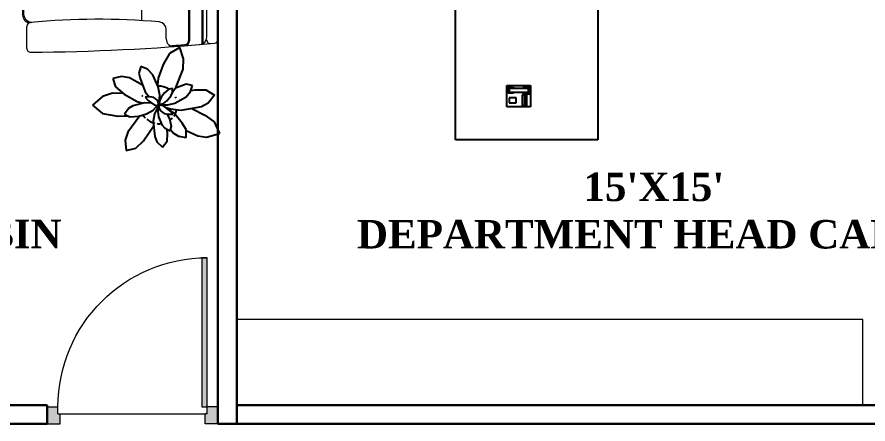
# Model space of a CAD drawing. Header units: inches. Extents: x 327481 to 195042051, y -335014 to 44773228.
# Drawn here: x 372130.3 to 372309.8, y -311127.5 to -311041.7 of the extents above; entities that cross this region are included whole.
import ezdxf

# ---------------------------------------------------------------- set-up
doc = ezdxf.new("R2010")
doc.units = ezdxf.units.IN
doc.header["$MEASUREMENT"] = 0
doc.layers.add('CAY', color=94, linetype='Continuous')
for name, color, linetype, lineweight in [('DOOR', 47, 'Continuous', 9), ('furniture', 251, 'Continuous', 13), ('TEXT', 7, 'Continuous', 0), ('WALL', 12, 'Continuous', 30)]:
    doc.layers.add(name, color=color, linetype=linetype, lineweight=lineweight)
doc.styles.get("Standard").update_dxf_attribs({"font": 'times.ttf', "height": 12})

# ---------------------------------------------------------------- blocks, each defined once
blk = doc.blocks.new('RTU')
at = {"layer": 'DOOR'}
for points in [[(2799510.7, -182811.3), (2799510.7, -182874.3), (2799550.7, -182874.3), (2799550.7, -182886.3), (2799610.7, -182886.3), (2799610.7, -182811.3)], [(2798637.3, -183716.3, 0.009156), (2798636.7, -183748.3), (2799510.7, -183748.3), (2799510.7, -183716.3)], [(2799610.7, -183811.3), (2799610.7, -183736.3), (2799550.7, -183736.3), (2799550.7, -183748.3), (2799510.7, -183748.3), (2799510.7, -183811.3)]]:
    blk.add_hatch(color=256, dxfattribs=at).paths.add_polyline_path(points)
at = {"layer": 'DOOR', "ltscale": 300}
for p, q in [((2799510.7, -182811.3), (2799510.7, -182874.3)), ((2799610.7, -182811.3), (2799510.7, -182811.3)), ((2799610.7, -182811.3), (2799610.7, -182886.3)), ((2799550.7, -182874.3), (2799510.7, -182874.3)), ((2799550.7, -182874.3), (2799550.7, -182886.3)), ((2799610.7, -182886.3), (2799550.7, -182886.3)), ((2799550.7, -182886.3), (2799550.7, -183736.3)), ((2798636.7, -183748.3), (2798636.7, -183716.3)), ((2798636.7, -183716.3), (2799510.7, -183716.3)), ((2799510.7, -183748.3), (2798636.7, -183748.3)), ((2799510.7, -183716.3), (2799510.7, -183748.3)), ((2799510.7, -183811.3), (2799510.7, -183748.3)), ((2799550.7, -183748.3), (2799510.7, -183748.3)), ((2799610.7, -183736.3), (2799550.7, -183736.3)), ((2799550.7, -183748.3), (2799550.7, -183736.3)), ((2799610.7, -183811.3), (2799610.7, -183736.3)), ((2799610.7, -183811.3), (2799510.7, -183811.3))]:
    blk.add_line(p, q, dxfattribs=at)
blk.add_arc((2799510.7, -183748.3), 874, 90, 180, dxfattribs=at)
blk = doc.blocks.new('A$C03532BEE')
for p, q in [((0, 0), (0, 1000)), ((0, 1000), (2400, 1000)), ((2400, 1000), (2400, 0)), ((2400, 0), (0, 0))]:
    blk.add_line(p, q)
blk = doc.blocks.new('hfj')
at = {"color": 0, "ltscale": 60}
for p, q in [((377614.64, -325417.24), (377670.63, -325417.24)), ((377642.52, -325420.34), (377642.52, -325417.24)), ((377642.76, -325420.34), (377642.76, -325417.24)), ((377671.65, -325420.58), (377613.7, -325420.58)), ((377671.45, -325420.34), (377613.82, -325420.34)), ((377670.11, -325419.61), (377614.57, -325419.61)), ((377642.52, -325423.23), (377642.52, -325420.58)), ((377642.76, -325423.23), (377642.76, -325420.58)), ((377614.36, -325423.23), (377670.91, -325423.23)), ((377614.36, -325423.47), (377670.91, -325423.47)), ((377642.52, -325433.39), (377642.52, -325423.47)), ((377642.76, -325433.39), (377642.76, -325423.47)), ((377614.75, -325428.15), (377616.76, -325428.15)), ((377670.52, -325428.15), (377668.51, -325428.15)), ((377618.64, -325433.39), (377666.64, -325433.39)), ((377642.4, -325456.84), (377642.4, -325433.39)), ((377642.64, -325456.84), (377642.64, -325433.39)), ((377642.87, -325456.84), (377642.87, -325433.39)), ((377612.75, -325457.55), (377617.42, -325457.55)), ((377619.81, -325458.19), (377641.04, -325458.19)), ((377665.47, -325458.19), (377644.23, -325458.19)), ((377672.52, -325457.55), (377667.85, -325457.55)), ((377619.81, -325458.43), (377665.47, -325458.43))]:
    blk.add_line(p, q, dxfattribs=at)
for centre, radius, start, end in [((378085.1, -325460.39), 473.16, 174.8556, 179.5579), ((377614.57, -325418.81), 0.796, 174.9493, 270), ((377614.64, -325418.04), 0.796, 90, 174.8556), ((377670.63, -325418.04), 0.796, 5.1444, 90), ((377670.7, -325418.81), 0.796, 270, 5.0507), ((377200.17, -325460.39), 473.16, 0.4421, 5.1444), ((377615.16, -325421.2), 1.59, 90, 175.232), ((377670.11, -325421.2), 1.59, 4.768, 90), ((377614.36, -325424.27), 1.03, 90, 175.6114), ((377614.36, -325424.27), 0.796, 90, 175.6114), ((377670.91, -325424.27), 1.03, 4.3886, 90), ((377670.91, -325424.27), 0.796, 4.3886, 90), ((378085.1, -325460.39), 472.92, 175.6114, 175.9872), ((377200.17, -325460.39), 472.92, 4.0128, 4.3886), ((377614.75, -325426.56), 1.59, 175.8854, 270), ((377670.52, -325426.56), 1.59, 270, 4.1146), ((377616.76, -325429.74), 1.59, 5.069, 90), ((377668.51, -325429.74), 1.59, 90, 174.931), ((377473.5, -325442.45), 145.41, 354.3567, 5.069), ((377811.77, -325442.45), 145.41, 174.931, 185.6433), ((377620.15, -325456.31), 1.91, 184.8163, 259.7159), ((377665.12, -325456.31), 1.91, 280.2841, 355.1837), ((377612.75, -325456.75), 0.796, 179.5579, 270), ((377617.42, -325456.75), 0.796, 270, 0), ((377619.81, -325456.84), 1.59, 180, 270), ((377641.04, -325456.84), 1.59, 270, 0), ((377641.04, -325456.84), 1.35, 270, 0), ((377644.23, -325456.84), 1.59, 180, 270), ((377644.23, -325456.84), 1.35, 180, 270), ((377665.47, -325456.84), 1.59, 270, 0), ((377667.85, -325456.75), 0.796, 180, 270), ((377672.52, -325456.75), 0.796, 270, 0.4421)]:
    blk.add_arc(centre, radius, start, end, dxfattribs=at)
blk = doc.blocks.new('Archi.Space.tree4542')
at = {"layer": 'CAY'}
for p, q in [((179.939, 63.706), (179.506, 63.455)), ((180.1, 63.243), (179.939, 63.706)), ((179.506, 63.455), (179.245, 62.994)), ((180.08, 62.798), (180.1, 63.243)), ((178.297, 62.914), (178.215, 62.638)), ((178.578, 62.806), (178.297, 62.914)), ((179.245, 62.994), (179.028, 62.427)), ((178.215, 62.638), (178.271, 62.407)), ((178.802, 62.571), (178.578, 62.806)), ((179.032, 62.056), (178.802, 62.571)), ((179.792, 62.059), (180.08, 62.798)), ((177.496, 62.502), (177.126, 62.415)), ((177.126, 62.415), (177.242, 62.056)), ((177.825, 62.44), (177.496, 62.502)), ((178.378, 62.126), (177.825, 62.44)), ((178.271, 62.407), (178.482, 61.852)), ((179.028, 62.427), (179, 62.127)), ((180.212, 62.171), (179.759, 62.012)), ((180.466, 62.118), (180.212, 62.171)), ((177.242, 62.056), (177.609, 61.753)), ((178.482, 61.852), (178.658, 61.638)), ((179.094, 61.714), (179.032, 62.056)), ((179.301, 61.81), (179.167, 61.649)), ((179.477, 61.962), (179.301, 61.81)), ((179.631, 61.993), (179.477, 61.962)), ((179.578, 61.702), (179.631, 61.83)), ((179.631, 61.831), (179.792, 62.059)), ((179.631, 61.83), (179.631, 61.993)), ((180.208, 61.646), (180.391, 61.861)), ((180.391, 61.861), (180.466, 62.118)), ((180.404, 61.903), (180.567, 61.935)), ((180.567, 61.935), (181.035, 61.935)), ((181.035, 61.935), (181.388, 61.714)), ((176.691, 61.651), (176.276, 61.295)), ((177.115, 61.789), (176.691, 61.651)), ((177.571, 61.784), (177.115, 61.789)), ((177.609, 61.753), (178.152, 61.441)), ((178.674, 61.639), (178.479, 61.628)), ((178.479, 61.628), (178.609, 61.488)), ((178.609, 61.488), (178.858, 61.301)), ((178.85, 61.609), (178.674, 61.639)), ((178.995, 61.508), (178.85, 61.609)), ((179.036, 61.426), (178.995, 61.508)), ((179.065, 61.426), (179.094, 61.714)), ((179.103, 61.503), (179.074, 61.359)), ((179.167, 61.649), (179.103, 61.503)), ((179.247, 61.369), (179.39, 61.471)), ((179.39, 61.471), (179.578, 61.702)), ((179.735, 61.38), (180.208, 61.646)), ((181.388, 61.714), (181.133, 61.379)), ((176.276, 61.295), (176.694, 60.946)), ((177.795, 61.162), (177.615, 60.918)), ((177.96, 61.269), (177.795, 61.162)), ((178.451, 61.388), (177.96, 61.269)), ((178.152, 61.441), (178.389, 61.373)), ((178.738, 61.378), (178.451, 61.388)), ((178.763, 61.372), (178.738, 61.378)), ((178.815, 61.081), (178.978, 61.244)), ((178.858, 61.301), (178.969, 61.282)), ((178.998, 61.177), (178.882, 60.927)), ((179.007, 61.225), (178.965, 61.231)), ((178.969, 61.282), (179.026, 61.302)), ((178.978, 61.244), (178.978, 61.282)), ((179.065, 61.206), (178.998, 61.177)), ((179.015, 61.184), (179.007, 61.225)), ((179.026, 61.302), (179.036, 61.311)), ((179.026, 61.023), (179.044, 61.197)), ((179.046, 61.34), (179.036, 61.426)), ((179.036, 61.311), (179.046, 61.34)), ((179.038, 61.405), (179.065, 61.426)), ((179.074, 61.282), (179.055, 61.234)), ((179.055, 61.234), (179.074, 61.148)), ((179.074, 61.359), (179.084, 61.34)), ((179.142, 61.292), (179.074, 61.282)), ((179.074, 61.148), (179.125, 61.057)), ((179.084, 61.34), (179.113, 61.33)), ((179.113, 61.33), (179.247, 61.369)), ((179.128, 61.335), (179.161, 61.302)), ((179.29, 61.243), (179.142, 61.292)), ((179.161, 61.302), (179.43, 61.302)), ((179.525, 61.055), (179.29, 61.243)), ((179.545, 61.119), (179.364, 61.183)), ((179.42, 61.148), (179.398, 61.156)), ((179.7, 60.952), (179.42, 61.148)), ((179.43, 61.302), (179.735, 61.38)), ((179.976, 61.074), (179.545, 61.119)), ((180.846, 61.219), (179.976, 61.074)), ((180.441, 61.152), (180.985, 60.878)), ((181.133, 61.379), (180.846, 61.219)), ((176.694, 60.946), (177.332, 60.834)), ((177.332, 60.834), (177.769, 60.841)), ((177.615, 60.918), (177.847, 60.802)), ((178.26, 60.845), (177.758, 60.155)), ((177.847, 60.802), (178.22, 60.834)), ((178.22, 60.834), (178.536, 60.926)), ((178.536, 60.926), (178.815, 61.081)), ((178.882, 60.927), (178.818, 60.623)), ((179.056, 60.803), (179.026, 61.023)), ((179.214, 60.432), (179.056, 60.803)), ((179.125, 61.057), (179.275, 60.948)), ((179.275, 60.948), (179.449, 60.908)), ((179.411, 60.917), (179.523, 60.68)), ((179.449, 60.908), (179.65, 60.908)), ((179.65, 60.908), (179.525, 61.055)), ((180.041, 60.543), (179.7, 60.952)), ((180.985, 60.878), (181.385, 60.595)), ((178.408, 59.8), (178.839, 60.411)), ((178.818, 60.623), (178.883, 59.97)), ((179.319, 60.311), (179.214, 60.432)), ((179.523, 60.68), (179.581, 60.408)), ((179.581, 60.408), (179.526, 60.207)), ((180.207, 60.271), (180.041, 60.543)), ((181.385, 60.595), (181.606, 60.108)), ((177.758, 60.155), (177.645, 59.816)), ((179.526, 60.207), (179.319, 60.311)), ((179.401, 59.785), (179.423, 60.092)), ((179.423, 60.092), (179.412, 60.264)), ((179.545, 60.276), (179.675, 60.121)), ((179.675, 60.121), (179.886, 59.986)), ((180.207, 59.938), (180.207, 60.271)), ((180.207, 60.23), (180.702, 60.004)), ((181.061, 59.954), (181.606, 60.108)), ((177.645, 59.816), (177.692, 59.391)), ((178.095, 59.487), (178.408, 59.8)), ((178.883, 59.97), (178.968, 59.755)), ((178.968, 59.755), (179.209, 59.526)), ((179.209, 59.526), (179.401, 59.785)), ((179.886, 59.986), (180.207, 59.938)), ((180.702, 60.004), (181.061, 59.954)), ((177.692, 59.391), (178.095, 59.487))]:
    blk.add_line(p, q, dxfattribs=at)
for start, end in [(57.1582, 93.2041), (149.2581, 153.7532), (21.2653, 25.7604), (172.4345, 176.9296), (212.1423, 223.5771), (306.6551, 316.418), (323.0282, 344.4965), (229.8179, 257.6637), (265.2848, 278.7499)]:
    blk.add_arc((179.055, 61.302), 0.787, start, end, dxfattribs=at)
blk = doc.blocks.new('telephon-1')
at = {"color": 0, "linetype": 'ByBlock'}
for p, q in [((-0.3, 0.333), (0, 0.333)), ((-0.3, 0), (-0.3, 0.333)), ((-0.283, 0.317), (-0.283, 0.233)), ((-0.192, 0.317), (-0.275, 0.317)), ((-0.275, 0.317), (-0.275, 0.242)), ((-0.275, 0.242), (-0.258, 0.242)), ((-0.258, 0.3), (-0.208, 0.3)), ((-0.258, 0.3), (-0.258, 0.033)), ((-0.208, 0.033), (-0.208, 0.3)), ((-0.208, 0.242), (-0.192, 0.242)), ((-0.192, 0.242), (-0.192, 0.317)), ((-0.183, 0.233), (-0.183, 0.317)), ((-0.167, 0.283), (-0.167, 0.217)), ((-0.017, 0.283), (-0.167, 0.283)), ((-0.167, 0.25), (-0.017, 0.25)), ((-0.017, 0.217), (-0.017, 0.283)), ((0, 0.333), (0, 0)), ((-0.283, 0.233), (-0.258, 0.233)), ((-0.208, 0.233), (-0.183, 0.233)), ((-0.167, 0.217), (-0.017, 0.217)), ((-0.125, 0.133), (-0.125, 0.033)), ((-0.058, 0.133), (-0.125, 0.133)), ((-0.058, 0.033), (-0.058, 0.133)), ((0, 0), (-0.3, 0)), ((-0.275, 0.017), (-0.275, 0.092)), ((-0.275, 0.092), (-0.258, 0.092)), ((-0.192, 0.017), (-0.275, 0.017)), ((-0.258, 0.033), (-0.208, 0.033)), ((-0.208, 0.092), (-0.192, 0.092)), ((-0.192, 0.092), (-0.192, 0.017)), ((-0.125, 0.033), (-0.058, 0.033))]:
    blk.add_line(p, q, dxfattribs=at)

msp = doc.modelspace()

# ---------------------------------------------------------------- linework, layer by layer
at = {"layer": 'furniture', "lineweight": 0}
msp.add_lwpolyline([(372176.659, -311123.522), (372308.659, -311123.522), (372308.659, -311105.522), (372176.659, -311105.522), (372176.659, -311123.522)], dxfattribs=at)
at = {"layer": 'WALL'}
for p, q in [((372172.659, -310943.522), (372172.659, -311127.522)), ((372176.659, -310943.522), (372176.659, -311127.522)), ((372136.659, -311123.522), (371992.659, -311123.522)), ((372136.659, -311127.522), (372136.659, -311123.522)), ((372320.659, -311123.522), (372176.659, -311123.522)), ((372136.659, -311127.522), (371988.659, -311127.522)), ((372320.659, -311127.522), (372172.659, -311127.522))]:
    msp.add_line(p, q, dxfattribs=at)

# ---------------------------------------------------------------- block references
for name, p, xscale, yscale, zscale, rotation in [('A$C03532BEE', (372252.758, -311067.586), 0.03, 0.03, 0.03, 90), ('telephon-1', (372233.602, -311060.633), 15, 15, 15, 270)]:
    msp.add_blockref(name, p, dxfattribs=dict(xscale=xscale, yscale=yscale, zscale=zscale, rotation=rotation))
at = {"xscale": 5.023726289614429, "yscale": 5.023726289614429, "zscale": 5.023726289614429}
msp.add_blockref('Archi.Space.tree4542', (371260.662, -311368.204), dxfattribs=at)
at = {"layer": 'DOOR', "xscale": -0.03599999996367842, "yscale": 0.03599999996367842, "zscale": 0.03599999995395007, "rotation": 90}
msp.add_blockref('RTU', (365555.453, -210341.537), dxfattribs=at)
at = {"layer": 'furniture', "lineweight": 0, "rotation": 270}
msp.add_blockref('hfj', (697589.903, 66624.185), dxfattribs=at)

# ---------------------------------------------------------------- texts
at = {"layer": 'TEXT', "color": 0, "char_height": 6, "width": 143.37539, "attachment_point": 1}
for insert in [(372004.177, -311074.452), (372190.846, -311074.508)]:
    msp.add_mtext("{\\fTimes New Roman|b1|i0|c0|p18;\\W8.6679;   \\W1;15'X15'\\P{\\W4.92375; }DEPARTMENT HEAD CABIN}", dxfattribs=dict(at, insert=insert))

doc.saveas('drawing.dxf')
